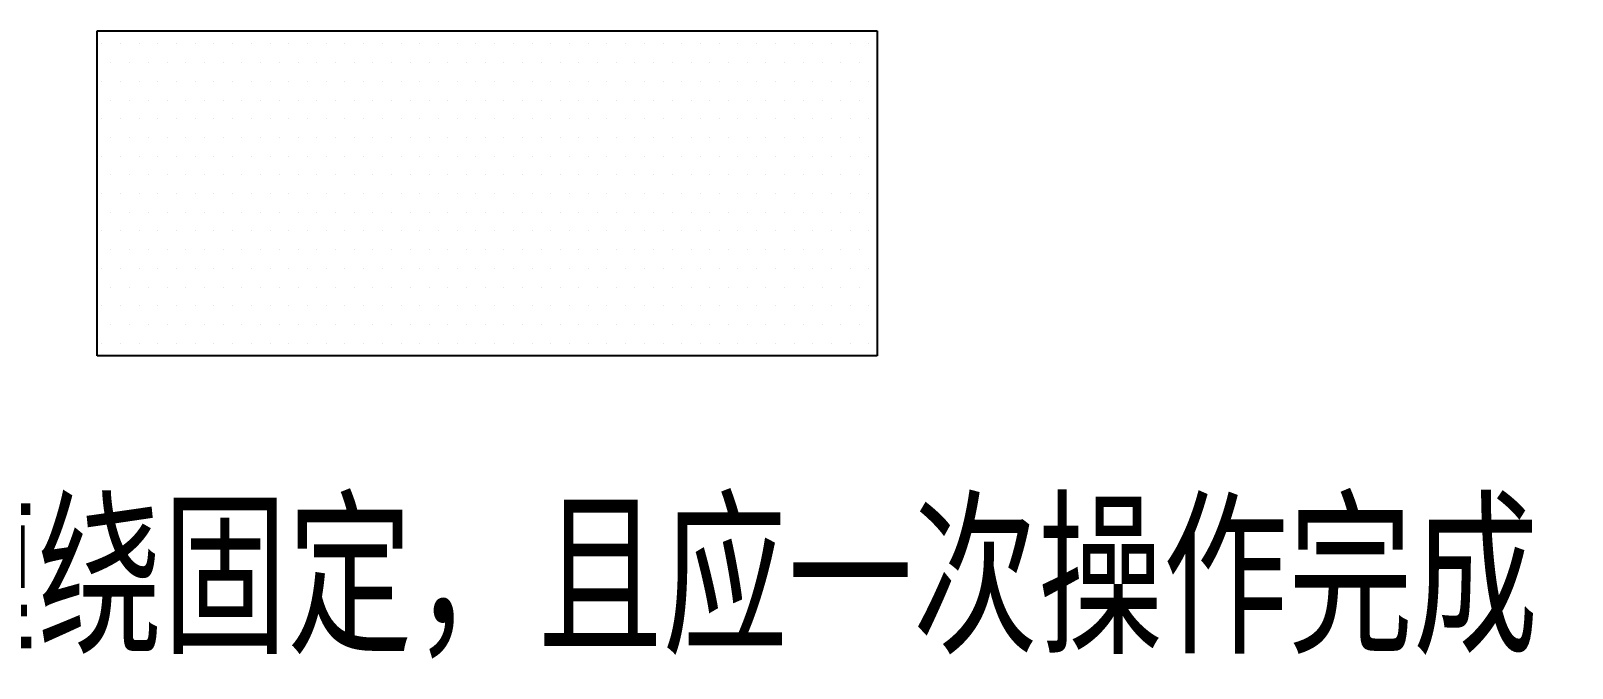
# Model space of a CAD drawing. Header units: inches. Extents: x 47316 to 59086, y 3141 to 11743.
# Drawn here: x 50339.08 to 50380.26, y 3704.61 to 3721.65 of the extents above; entities that cross this region are included whole.
import ezdxf

# ---------------------------------------------------------------- set-up
doc = ezdxf.new("R2010")
doc.units = ezdxf.units.IN
doc.header["$MEASUREMENT"] = 0
doc.styles.get("Standard").update_dxf_attribs({"font": ''})
doc.styles.get('Standard').set_extended_font_data('SimSun')

msp = doc.modelspace()

# ---------------------------------------------------------------- linework, layer by layer
at = {"color": 0, "lineweight": -3}
for p, q in [((50340.846, 3712.956), (50340.846, 3721.646)), ((50340.846, 3721.646), (50361.691, 3721.646)), ((50361.691, 3721.646), (50361.691, 3712.956)), ((50340.969, 3721.296), (50340.969, 3721.296)), ((50341.469, 3721.296), (50341.469, 3721.296)), ((50341.969, 3721.296), (50341.969, 3721.296)), ((50342.469, 3721.296), (50342.469, 3721.296)), ((50342.969, 3721.296), (50342.969, 3721.296)), ((50343.469, 3721.296), (50343.469, 3721.296)), ((50343.969, 3721.296), (50343.969, 3721.296)), ((50344.469, 3721.296), (50344.469, 3721.296)), ((50344.969, 3721.296), (50344.969, 3721.296)), ((50345.469, 3721.296), (50345.469, 3721.296)), ((50345.969, 3721.296), (50345.969, 3721.296)), ((50346.469, 3721.296), (50346.469, 3721.296)), ((50346.969, 3721.296), (50346.969, 3721.296)), ((50347.469, 3721.296), (50347.469, 3721.296)), ((50347.969, 3721.296), (50347.969, 3721.296)), ((50348.469, 3721.296), (50348.469, 3721.296)), ((50348.969, 3721.296), (50348.969, 3721.296)), ((50349.469, 3721.296), (50349.469, 3721.296)), ((50349.969, 3721.296), (50349.969, 3721.296)), ((50350.469, 3721.296), (50350.469, 3721.296)), ((50350.969, 3721.296), (50350.969, 3721.296)), ((50351.469, 3721.296), (50351.469, 3721.296)), ((50351.969, 3721.296), (50351.969, 3721.296)), ((50352.469, 3721.296), (50352.469, 3721.296)), ((50352.969, 3721.296), (50352.969, 3721.296)), ((50353.469, 3721.296), (50353.469, 3721.296)), ((50353.969, 3721.296), (50353.969, 3721.296)), ((50354.469, 3721.296), (50354.469, 3721.296)), ((50354.969, 3721.296), (50354.969, 3721.296)), ((50355.469, 3721.296), (50355.469, 3721.296)), ((50355.969, 3721.296), (50355.969, 3721.296)), ((50356.469, 3721.296), (50356.469, 3721.296)), ((50356.969, 3721.296), (50356.969, 3721.296)), ((50357.469, 3721.296), (50357.469, 3721.296)), ((50357.969, 3721.296), (50357.969, 3721.296)), ((50358.469, 3721.296), (50358.469, 3721.296)), ((50358.969, 3721.296), (50358.969, 3721.296)), ((50359.469, 3721.296), (50359.469, 3721.296)), ((50359.969, 3721.296), (50359.969, 3721.296)), ((50360.469, 3721.296), (50360.469, 3721.296)), ((50360.969, 3721.296), (50360.969, 3721.296)), ((50361.469, 3721.296), (50361.469, 3721.296)), ((50341.219, 3720.796), (50341.219, 3720.796)), ((50341.719, 3720.796), (50341.719, 3720.796)), ((50342.219, 3720.796), (50342.219, 3720.796)), ((50342.719, 3720.796), (50342.719, 3720.796)), ((50343.219, 3720.796), (50343.219, 3720.796)), ((50343.719, 3720.796), (50343.719, 3720.796)), ((50344.219, 3720.796), (50344.219, 3720.796)), ((50344.719, 3720.796), (50344.719, 3720.796)), ((50345.219, 3720.796), (50345.219, 3720.796)), ((50345.719, 3720.796), (50345.719, 3720.796)), ((50346.219, 3720.796), (50346.219, 3720.796)), ((50346.719, 3720.796), (50346.719, 3720.796)), ((50347.219, 3720.796), (50347.219, 3720.796)), ((50347.719, 3720.796), (50347.719, 3720.796)), ((50348.219, 3720.796), (50348.219, 3720.796)), ((50348.719, 3720.796), (50348.719, 3720.796)), ((50349.219, 3720.796), (50349.219, 3720.796)), ((50349.719, 3720.796), (50349.719, 3720.796)), ((50350.219, 3720.796), (50350.219, 3720.796)), ((50350.719, 3720.796), (50350.719, 3720.796)), ((50351.219, 3720.796), (50351.219, 3720.796)), ((50351.719, 3720.796), (50351.719, 3720.796)), ((50352.219, 3720.796), (50352.219, 3720.796)), ((50352.719, 3720.796), (50352.719, 3720.796)), ((50353.219, 3720.796), (50353.219, 3720.796)), ((50353.719, 3720.796), (50353.719, 3720.796)), ((50354.219, 3720.796), (50354.219, 3720.796)), ((50354.719, 3720.796), (50354.719, 3720.796)), ((50355.219, 3720.796), (50355.219, 3720.796)), ((50355.719, 3720.796), (50355.719, 3720.796)), ((50356.219, 3720.796), (50356.219, 3720.796)), ((50356.719, 3720.796), (50356.719, 3720.796)), ((50357.219, 3720.796), (50357.219, 3720.796)), ((50357.719, 3720.796), (50357.719, 3720.796)), ((50358.219, 3720.796), (50358.219, 3720.796)), ((50358.719, 3720.796), (50358.719, 3720.796)), ((50359.219, 3720.796), (50359.219, 3720.796)), ((50359.719, 3720.796), (50359.719, 3720.796)), ((50360.219, 3720.796), (50360.219, 3720.796)), ((50360.719, 3720.796), (50360.719, 3720.796)), ((50361.219, 3720.796), (50361.219, 3720.796)), ((50340.969, 3720.296), (50340.969, 3720.296)), ((50341.469, 3720.296), (50341.469, 3720.296)), ((50341.969, 3720.296), (50341.969, 3720.296)), ((50342.469, 3720.296), (50342.469, 3720.296)), ((50342.969, 3720.296), (50342.969, 3720.296)), ((50343.469, 3720.296), (50343.469, 3720.296)), ((50343.969, 3720.296), (50343.969, 3720.296)), ((50344.469, 3720.296), (50344.469, 3720.296)), ((50344.969, 3720.296), (50344.969, 3720.296)), ((50345.469, 3720.296), (50345.469, 3720.296)), ((50345.969, 3720.296), (50345.969, 3720.296)), ((50346.469, 3720.296), (50346.469, 3720.296)), ((50346.969, 3720.296), (50346.969, 3720.296)), ((50347.469, 3720.296), (50347.469, 3720.296)), ((50347.969, 3720.296), (50347.969, 3720.296)), ((50348.469, 3720.296), (50348.469, 3720.296)), ((50348.969, 3720.296), (50348.969, 3720.296)), ((50349.469, 3720.296), (50349.469, 3720.296)), ((50349.969, 3720.296), (50349.969, 3720.296)), ((50350.469, 3720.296), (50350.469, 3720.296)), ((50350.969, 3720.296), (50350.969, 3720.296)), ((50351.469, 3720.296), (50351.469, 3720.296)), ((50351.969, 3720.296), (50351.969, 3720.296)), ((50352.469, 3720.296), (50352.469, 3720.296)), ((50352.969, 3720.296), (50352.969, 3720.296)), ((50353.469, 3720.296), (50353.469, 3720.296)), ((50353.969, 3720.296), (50353.969, 3720.296)), ((50354.469, 3720.296), (50354.469, 3720.296)), ((50354.969, 3720.296), (50354.969, 3720.296)), ((50355.469, 3720.296), (50355.469, 3720.296)), ((50355.969, 3720.296), (50355.969, 3720.296)), ((50356.469, 3720.296), (50356.469, 3720.296)), ((50356.969, 3720.296), (50356.969, 3720.296)), ((50357.469, 3720.296), (50357.469, 3720.296)), ((50357.969, 3720.296), (50357.969, 3720.296)), ((50358.469, 3720.296), (50358.469, 3720.296)), ((50358.969, 3720.296), (50358.969, 3720.296)), ((50359.469, 3720.296), (50359.469, 3720.296)), ((50359.969, 3720.296), (50359.969, 3720.296)), ((50360.469, 3720.296), (50360.469, 3720.296)), ((50360.969, 3720.296), (50360.969, 3720.296)), ((50361.469, 3720.296), (50361.469, 3720.296)), ((50341.219, 3719.796), (50341.219, 3719.796)), ((50341.719, 3719.796), (50341.719, 3719.796)), ((50342.219, 3719.796), (50342.219, 3719.796)), ((50342.719, 3719.796), (50342.719, 3719.796)), ((50343.219, 3719.796), (50343.219, 3719.796)), ((50343.719, 3719.796), (50343.719, 3719.796)), ((50344.219, 3719.796), (50344.219, 3719.796)), ((50344.719, 3719.796), (50344.719, 3719.796)), ((50345.219, 3719.796), (50345.219, 3719.796)), ((50345.719, 3719.796), (50345.719, 3719.796)), ((50346.219, 3719.796), (50346.219, 3719.796)), ((50346.719, 3719.796), (50346.719, 3719.796)), ((50347.219, 3719.796), (50347.219, 3719.796)), ((50347.719, 3719.796), (50347.719, 3719.796)), ((50348.219, 3719.796), (50348.219, 3719.796)), ((50348.719, 3719.796), (50348.719, 3719.796)), ((50349.219, 3719.796), (50349.219, 3719.796)), ((50349.719, 3719.796), (50349.719, 3719.796)), ((50350.219, 3719.796), (50350.219, 3719.796)), ((50350.719, 3719.796), (50350.719, 3719.796)), ((50351.219, 3719.796), (50351.219, 3719.796)), ((50351.719, 3719.796), (50351.719, 3719.796)), ((50352.219, 3719.796), (50352.219, 3719.796)), ((50352.719, 3719.796), (50352.719, 3719.796)), ((50353.219, 3719.796), (50353.219, 3719.796)), ((50353.719, 3719.796), (50353.719, 3719.796)), ((50354.219, 3719.796), (50354.219, 3719.796)), ((50354.719, 3719.796), (50354.719, 3719.796)), ((50355.219, 3719.796), (50355.219, 3719.796)), ((50355.719, 3719.796), (50355.719, 3719.796)), ((50356.219, 3719.796), (50356.219, 3719.796)), ((50356.719, 3719.796), (50356.719, 3719.796)), ((50357.219, 3719.796), (50357.219, 3719.796)), ((50357.719, 3719.796), (50357.719, 3719.796)), ((50358.219, 3719.796), (50358.219, 3719.796)), ((50358.719, 3719.796), (50358.719, 3719.796)), ((50359.219, 3719.796), (50359.219, 3719.796)), ((50359.719, 3719.796), (50359.719, 3719.796)), ((50360.219, 3719.796), (50360.219, 3719.796)), ((50360.719, 3719.796), (50360.719, 3719.796)), ((50361.219, 3719.796), (50361.219, 3719.796)), ((50340.969, 3719.296), (50340.969, 3719.296)), ((50341.469, 3719.296), (50341.469, 3719.296)), ((50341.969, 3719.296), (50341.969, 3719.296)), ((50342.469, 3719.296), (50342.469, 3719.296)), ((50342.969, 3719.296), (50342.969, 3719.296)), ((50343.469, 3719.296), (50343.469, 3719.296)), ((50343.969, 3719.296), (50343.969, 3719.296)), ((50344.469, 3719.296), (50344.469, 3719.296)), ((50344.969, 3719.296), (50344.969, 3719.296)), ((50345.469, 3719.296), (50345.469, 3719.296)), ((50345.969, 3719.296), (50345.969, 3719.296)), ((50346.469, 3719.296), (50346.469, 3719.296)), ((50346.969, 3719.296), (50346.969, 3719.296)), ((50347.469, 3719.296), (50347.469, 3719.296)), ((50347.969, 3719.296), (50347.969, 3719.296)), ((50348.469, 3719.296), (50348.469, 3719.296)), ((50348.969, 3719.296), (50348.969, 3719.296)), ((50349.469, 3719.296), (50349.469, 3719.296)), ((50349.969, 3719.296), (50349.969, 3719.296)), ((50350.469, 3719.296), (50350.469, 3719.296)), ((50350.969, 3719.296), (50350.969, 3719.296)), ((50351.469, 3719.296), (50351.469, 3719.296)), ((50351.969, 3719.296), (50351.969, 3719.296)), ((50352.469, 3719.296), (50352.469, 3719.296)), ((50352.969, 3719.296), (50352.969, 3719.296)), ((50353.469, 3719.296), (50353.469, 3719.296)), ((50353.969, 3719.296), (50353.969, 3719.296)), ((50354.469, 3719.296), (50354.469, 3719.296)), ((50354.969, 3719.296), (50354.969, 3719.296)), ((50355.469, 3719.296), (50355.469, 3719.296)), ((50355.969, 3719.296), (50355.969, 3719.296)), ((50356.469, 3719.296), (50356.469, 3719.296)), ((50356.969, 3719.296), (50356.969, 3719.296)), ((50357.469, 3719.296), (50357.469, 3719.296)), ((50357.969, 3719.296), (50357.969, 3719.296)), ((50358.469, 3719.296), (50358.469, 3719.296)), ((50358.969, 3719.296), (50358.969, 3719.296)), ((50359.469, 3719.296), (50359.469, 3719.296)), ((50359.969, 3719.296), (50359.969, 3719.296)), ((50360.469, 3719.296), (50360.469, 3719.296)), ((50360.969, 3719.296), (50360.969, 3719.296)), ((50361.469, 3719.296), (50361.469, 3719.296)), ((50341.219, 3718.796), (50341.219, 3718.796)), ((50341.719, 3718.796), (50341.719, 3718.796)), ((50342.219, 3718.796), (50342.219, 3718.796)), ((50342.719, 3718.796), (50342.719, 3718.796)), ((50343.219, 3718.796), (50343.219, 3718.796)), ((50343.719, 3718.796), (50343.719, 3718.796)), ((50344.219, 3718.796), (50344.219, 3718.796)), ((50344.719, 3718.796), (50344.719, 3718.796)), ((50345.219, 3718.796), (50345.219, 3718.796)), ((50345.719, 3718.796), (50345.719, 3718.796)), ((50346.219, 3718.796), (50346.219, 3718.796)), ((50346.719, 3718.796), (50346.719, 3718.796)), ((50347.219, 3718.796), (50347.219, 3718.796)), ((50347.719, 3718.796), (50347.719, 3718.796)), ((50348.219, 3718.796), (50348.219, 3718.796)), ((50348.719, 3718.796), (50348.719, 3718.796)), ((50349.219, 3718.796), (50349.219, 3718.796)), ((50349.719, 3718.796), (50349.719, 3718.796)), ((50350.219, 3718.796), (50350.219, 3718.796)), ((50350.719, 3718.796), (50350.719, 3718.796)), ((50351.219, 3718.796), (50351.219, 3718.796)), ((50351.719, 3718.796), (50351.719, 3718.796)), ((50352.219, 3718.796), (50352.219, 3718.796)), ((50352.719, 3718.796), (50352.719, 3718.796)), ((50353.219, 3718.796), (50353.219, 3718.796)), ((50353.719, 3718.796), (50353.719, 3718.796)), ((50354.219, 3718.796), (50354.219, 3718.796)), ((50354.719, 3718.796), (50354.719, 3718.796)), ((50355.219, 3718.796), (50355.219, 3718.796)), ((50355.719, 3718.796), (50355.719, 3718.796)), ((50356.219, 3718.796), (50356.219, 3718.796)), ((50356.719, 3718.796), (50356.719, 3718.796)), ((50357.219, 3718.796), (50357.219, 3718.796)), ((50357.719, 3718.796), (50357.719, 3718.796)), ((50358.219, 3718.796), (50358.219, 3718.796)), ((50358.719, 3718.796), (50358.719, 3718.796)), ((50359.219, 3718.796), (50359.219, 3718.796)), ((50359.719, 3718.796), (50359.719, 3718.796)), ((50360.219, 3718.796), (50360.219, 3718.796)), ((50360.719, 3718.796), (50360.719, 3718.796)), ((50361.219, 3718.796), (50361.219, 3718.796)), ((50340.969, 3718.296), (50340.969, 3718.296)), ((50341.469, 3718.296), (50341.469, 3718.296)), ((50341.969, 3718.296), (50341.969, 3718.296)), ((50342.469, 3718.296), (50342.469, 3718.296)), ((50342.969, 3718.296), (50342.969, 3718.296)), ((50343.469, 3718.296), (50343.469, 3718.296)), ((50343.969, 3718.296), (50343.969, 3718.296)), ((50344.469, 3718.296), (50344.469, 3718.296)), ((50344.969, 3718.296), (50344.969, 3718.296)), ((50345.469, 3718.296), (50345.469, 3718.296)), ((50345.969, 3718.296), (50345.969, 3718.296)), ((50346.469, 3718.296), (50346.469, 3718.296)), ((50346.969, 3718.296), (50346.969, 3718.296)), ((50347.469, 3718.296), (50347.469, 3718.296)), ((50347.969, 3718.296), (50347.969, 3718.296)), ((50348.469, 3718.296), (50348.469, 3718.296)), ((50348.969, 3718.296), (50348.969, 3718.296)), ((50349.469, 3718.296), (50349.469, 3718.296)), ((50349.969, 3718.296), (50349.969, 3718.296)), ((50350.469, 3718.296), (50350.469, 3718.296)), ((50350.969, 3718.296), (50350.969, 3718.296)), ((50351.469, 3718.296), (50351.469, 3718.296)), ((50351.969, 3718.296), (50351.969, 3718.296)), ((50352.469, 3718.296), (50352.469, 3718.296)), ((50352.969, 3718.296), (50352.969, 3718.296)), ((50353.469, 3718.296), (50353.469, 3718.296)), ((50353.969, 3718.296), (50353.969, 3718.296)), ((50354.469, 3718.296), (50354.469, 3718.296)), ((50354.969, 3718.296), (50354.969, 3718.296)), ((50355.469, 3718.296), (50355.469, 3718.296)), ((50355.969, 3718.296), (50355.969, 3718.296)), ((50356.469, 3718.296), (50356.469, 3718.296)), ((50356.969, 3718.296), (50356.969, 3718.296)), ((50357.469, 3718.296), (50357.469, 3718.296)), ((50357.969, 3718.296), (50357.969, 3718.296)), ((50358.469, 3718.296), (50358.469, 3718.296)), ((50358.969, 3718.296), (50358.969, 3718.296)), ((50359.469, 3718.296), (50359.469, 3718.296)), ((50359.969, 3718.296), (50359.969, 3718.296)), ((50360.469, 3718.296), (50360.469, 3718.296)), ((50360.969, 3718.296), (50360.969, 3718.296)), ((50361.469, 3718.296), (50361.469, 3718.296)), ((50341.219, 3717.796), (50341.219, 3717.796)), ((50341.719, 3717.796), (50341.719, 3717.796)), ((50342.219, 3717.796), (50342.219, 3717.796)), ((50342.719, 3717.796), (50342.719, 3717.796)), ((50343.219, 3717.796), (50343.219, 3717.796)), ((50343.719, 3717.796), (50343.719, 3717.796)), ((50344.219, 3717.796), (50344.219, 3717.796)), ((50344.719, 3717.796), (50344.719, 3717.796)), ((50345.219, 3717.796), (50345.219, 3717.796)), ((50345.719, 3717.796), (50345.719, 3717.796)), ((50346.219, 3717.796), (50346.219, 3717.796)), ((50346.719, 3717.796), (50346.719, 3717.796)), ((50347.219, 3717.796), (50347.219, 3717.796)), ((50347.719, 3717.796), (50347.719, 3717.796)), ((50348.219, 3717.796), (50348.219, 3717.796)), ((50348.719, 3717.796), (50348.719, 3717.796)), ((50349.219, 3717.796), (50349.219, 3717.796)), ((50349.719, 3717.796), (50349.719, 3717.796)), ((50350.219, 3717.796), (50350.219, 3717.796)), ((50350.719, 3717.796), (50350.719, 3717.796)), ((50351.219, 3717.796), (50351.219, 3717.796)), ((50351.719, 3717.796), (50351.719, 3717.796)), ((50352.219, 3717.796), (50352.219, 3717.796)), ((50352.719, 3717.796), (50352.719, 3717.796)), ((50353.219, 3717.796), (50353.219, 3717.796)), ((50353.719, 3717.796), (50353.719, 3717.796)), ((50354.219, 3717.796), (50354.219, 3717.796)), ((50354.719, 3717.796), (50354.719, 3717.796)), ((50355.219, 3717.796), (50355.219, 3717.796)), ((50355.719, 3717.796), (50355.719, 3717.796)), ((50356.219, 3717.796), (50356.219, 3717.796)), ((50356.719, 3717.796), (50356.719, 3717.796)), ((50357.219, 3717.796), (50357.219, 3717.796)), ((50357.719, 3717.796), (50357.719, 3717.796)), ((50358.219, 3717.796), (50358.219, 3717.796)), ((50358.719, 3717.796), (50358.719, 3717.796)), ((50359.219, 3717.796), (50359.219, 3717.796)), ((50359.719, 3717.796), (50359.719, 3717.796)), ((50360.219, 3717.796), (50360.219, 3717.796)), ((50360.719, 3717.796), (50360.719, 3717.796)), ((50361.219, 3717.796), (50361.219, 3717.796)), ((50340.969, 3717.296), (50340.969, 3717.296)), ((50341.469, 3717.296), (50341.469, 3717.296)), ((50341.969, 3717.296), (50341.969, 3717.296)), ((50342.469, 3717.296), (50342.469, 3717.296)), ((50342.969, 3717.296), (50342.969, 3717.296)), ((50343.469, 3717.296), (50343.469, 3717.296)), ((50343.969, 3717.296), (50343.969, 3717.296)), ((50344.469, 3717.296), (50344.469, 3717.296)), ((50344.969, 3717.296), (50344.969, 3717.296)), ((50345.469, 3717.296), (50345.469, 3717.296)), ((50345.969, 3717.296), (50345.969, 3717.296)), ((50346.469, 3717.296), (50346.469, 3717.296)), ((50346.969, 3717.296), (50346.969, 3717.296)), ((50347.469, 3717.296), (50347.469, 3717.296)), ((50347.969, 3717.296), (50347.969, 3717.296)), ((50348.469, 3717.296), (50348.469, 3717.296)), ((50348.969, 3717.296), (50348.969, 3717.296)), ((50349.469, 3717.296), (50349.469, 3717.296)), ((50349.969, 3717.296), (50349.969, 3717.296)), ((50350.469, 3717.296), (50350.469, 3717.296)), ((50350.969, 3717.296), (50350.969, 3717.296)), ((50351.469, 3717.296), (50351.469, 3717.296)), ((50351.969, 3717.296), (50351.969, 3717.296)), ((50352.469, 3717.296), (50352.469, 3717.296)), ((50352.969, 3717.296), (50352.969, 3717.296)), ((50353.469, 3717.296), (50353.469, 3717.296)), ((50353.969, 3717.296), (50353.969, 3717.296)), ((50354.469, 3717.296), (50354.469, 3717.296)), ((50354.969, 3717.296), (50354.969, 3717.296)), ((50355.469, 3717.296), (50355.469, 3717.296)), ((50355.969, 3717.296), (50355.969, 3717.296)), ((50356.469, 3717.296), (50356.469, 3717.296)), ((50356.969, 3717.296), (50356.969, 3717.296)), ((50357.469, 3717.296), (50357.469, 3717.296)), ((50357.969, 3717.296), (50357.969, 3717.296)), ((50358.469, 3717.296), (50358.469, 3717.296)), ((50358.969, 3717.296), (50358.969, 3717.296)), ((50359.469, 3717.296), (50359.469, 3717.296)), ((50359.969, 3717.296), (50359.969, 3717.296)), ((50360.469, 3717.296), (50360.469, 3717.296)), ((50360.969, 3717.296), (50360.969, 3717.296)), ((50361.469, 3717.296), (50361.469, 3717.296)), ((50341.219, 3716.796), (50341.219, 3716.796)), ((50341.719, 3716.796), (50341.719, 3716.796)), ((50342.219, 3716.796), (50342.219, 3716.796)), ((50342.719, 3716.796), (50342.719, 3716.796)), ((50343.219, 3716.796), (50343.219, 3716.796)), ((50343.719, 3716.796), (50343.719, 3716.796)), ((50344.219, 3716.796), (50344.219, 3716.796)), ((50344.719, 3716.796), (50344.719, 3716.796)), ((50345.219, 3716.796), (50345.219, 3716.796)), ((50345.719, 3716.796), (50345.719, 3716.796)), ((50346.219, 3716.796), (50346.219, 3716.796)), ((50346.719, 3716.796), (50346.719, 3716.796)), ((50347.219, 3716.796), (50347.219, 3716.796)), ((50347.719, 3716.796), (50347.719, 3716.796)), ((50348.219, 3716.796), (50348.219, 3716.796)), ((50348.719, 3716.796), (50348.719, 3716.796)), ((50349.219, 3716.796), (50349.219, 3716.796)), ((50349.719, 3716.796), (50349.719, 3716.796)), ((50350.219, 3716.796), (50350.219, 3716.796)), ((50350.719, 3716.796), (50350.719, 3716.796)), ((50351.219, 3716.796), (50351.219, 3716.796)), ((50351.719, 3716.796), (50351.719, 3716.796)), ((50352.219, 3716.796), (50352.219, 3716.796)), ((50352.719, 3716.796), (50352.719, 3716.796)), ((50353.219, 3716.796), (50353.219, 3716.796)), ((50353.719, 3716.796), (50353.719, 3716.796)), ((50354.219, 3716.796), (50354.219, 3716.796)), ((50354.719, 3716.796), (50354.719, 3716.796)), ((50355.219, 3716.796), (50355.219, 3716.796)), ((50355.719, 3716.796), (50355.719, 3716.796)), ((50356.219, 3716.796), (50356.219, 3716.796)), ((50356.719, 3716.796), (50356.719, 3716.796)), ((50357.219, 3716.796), (50357.219, 3716.796)), ((50357.719, 3716.796), (50357.719, 3716.796)), ((50358.219, 3716.796), (50358.219, 3716.796)), ((50358.719, 3716.796), (50358.719, 3716.796)), ((50359.219, 3716.796), (50359.219, 3716.796)), ((50359.719, 3716.796), (50359.719, 3716.796)), ((50360.219, 3716.796), (50360.219, 3716.796)), ((50360.719, 3716.796), (50360.719, 3716.796)), ((50361.219, 3716.796), (50361.219, 3716.796)), ((50340.969, 3716.296), (50340.969, 3716.296)), ((50341.469, 3716.296), (50341.469, 3716.296)), ((50341.969, 3716.296), (50341.969, 3716.296)), ((50342.469, 3716.296), (50342.469, 3716.296)), ((50342.969, 3716.296), (50342.969, 3716.296)), ((50343.469, 3716.296), (50343.469, 3716.296)), ((50343.969, 3716.296), (50343.969, 3716.296)), ((50344.469, 3716.296), (50344.469, 3716.296)), ((50344.969, 3716.296), (50344.969, 3716.296)), ((50345.469, 3716.296), (50345.469, 3716.296)), ((50345.969, 3716.296), (50345.969, 3716.296)), ((50346.469, 3716.296), (50346.469, 3716.296)), ((50346.969, 3716.296), (50346.969, 3716.296)), ((50347.469, 3716.296), (50347.469, 3716.296)), ((50347.969, 3716.296), (50347.969, 3716.296)), ((50348.469, 3716.296), (50348.469, 3716.296)), ((50348.969, 3716.296), (50348.969, 3716.296)), ((50349.469, 3716.296), (50349.469, 3716.296)), ((50349.969, 3716.296), (50349.969, 3716.296)), ((50350.469, 3716.296), (50350.469, 3716.296)), ((50350.969, 3716.296), (50350.969, 3716.296)), ((50351.469, 3716.296), (50351.469, 3716.296)), ((50351.969, 3716.296), (50351.969, 3716.296)), ((50352.469, 3716.296), (50352.469, 3716.296)), ((50352.969, 3716.296), (50352.969, 3716.296)), ((50353.469, 3716.296), (50353.469, 3716.296)), ((50353.969, 3716.296), (50353.969, 3716.296)), ((50354.469, 3716.296), (50354.469, 3716.296)), ((50354.969, 3716.296), (50354.969, 3716.296)), ((50355.469, 3716.296), (50355.469, 3716.296)), ((50355.969, 3716.296), (50355.969, 3716.296)), ((50356.469, 3716.296), (50356.469, 3716.296)), ((50356.969, 3716.296), (50356.969, 3716.296)), ((50357.469, 3716.296), (50357.469, 3716.296)), ((50357.969, 3716.296), (50357.969, 3716.296)), ((50358.469, 3716.296), (50358.469, 3716.296)), ((50358.969, 3716.296), (50358.969, 3716.296)), ((50359.469, 3716.296), (50359.469, 3716.296)), ((50359.969, 3716.296), (50359.969, 3716.296)), ((50360.469, 3716.296), (50360.469, 3716.296)), ((50360.969, 3716.296), (50360.969, 3716.296)), ((50361.469, 3716.296), (50361.469, 3716.296)), ((50341.219, 3715.796), (50341.219, 3715.796)), ((50341.719, 3715.796), (50341.719, 3715.796)), ((50342.219, 3715.796), (50342.219, 3715.796)), ((50342.719, 3715.796), (50342.719, 3715.796)), ((50343.219, 3715.796), (50343.219, 3715.796)), ((50343.719, 3715.796), (50343.719, 3715.796)), ((50344.219, 3715.796), (50344.219, 3715.796)), ((50344.719, 3715.796), (50344.719, 3715.796)), ((50345.219, 3715.796), (50345.219, 3715.796)), ((50345.719, 3715.796), (50345.719, 3715.796)), ((50346.219, 3715.796), (50346.219, 3715.796)), ((50346.719, 3715.796), (50346.719, 3715.796)), ((50347.219, 3715.796), (50347.219, 3715.796)), ((50347.719, 3715.796), (50347.719, 3715.796)), ((50348.219, 3715.796), (50348.219, 3715.796)), ((50348.719, 3715.796), (50348.719, 3715.796)), ((50349.219, 3715.796), (50349.219, 3715.796)), ((50349.719, 3715.796), (50349.719, 3715.796)), ((50350.219, 3715.796), (50350.219, 3715.796)), ((50350.719, 3715.796), (50350.719, 3715.796)), ((50351.219, 3715.796), (50351.219, 3715.796)), ((50351.719, 3715.796), (50351.719, 3715.796)), ((50352.219, 3715.796), (50352.219, 3715.796)), ((50352.719, 3715.796), (50352.719, 3715.796)), ((50353.219, 3715.796), (50353.219, 3715.796)), ((50353.719, 3715.796), (50353.719, 3715.796)), ((50354.219, 3715.796), (50354.219, 3715.796)), ((50354.719, 3715.796), (50354.719, 3715.796)), ((50355.219, 3715.796), (50355.219, 3715.796)), ((50355.719, 3715.796), (50355.719, 3715.796)), ((50356.219, 3715.796), (50356.219, 3715.796)), ((50356.719, 3715.796), (50356.719, 3715.796)), ((50357.219, 3715.796), (50357.219, 3715.796)), ((50357.719, 3715.796), (50357.719, 3715.796)), ((50358.219, 3715.796), (50358.219, 3715.796)), ((50358.719, 3715.796), (50358.719, 3715.796)), ((50359.219, 3715.796), (50359.219, 3715.796)), ((50359.719, 3715.796), (50359.719, 3715.796)), ((50360.219, 3715.796), (50360.219, 3715.796)), ((50360.719, 3715.796), (50360.719, 3715.796)), ((50361.219, 3715.796), (50361.219, 3715.796)), ((50340.969, 3715.296), (50340.969, 3715.296)), ((50341.469, 3715.296), (50341.469, 3715.296)), ((50341.969, 3715.296), (50341.969, 3715.296)), ((50342.469, 3715.296), (50342.469, 3715.296)), ((50342.969, 3715.296), (50342.969, 3715.296)), ((50343.469, 3715.296), (50343.469, 3715.296)), ((50343.969, 3715.296), (50343.969, 3715.296)), ((50344.469, 3715.296), (50344.469, 3715.296)), ((50344.969, 3715.296), (50344.969, 3715.296)), ((50345.469, 3715.296), (50345.469, 3715.296)), ((50345.969, 3715.296), (50345.969, 3715.296)), ((50346.469, 3715.296), (50346.469, 3715.296)), ((50346.969, 3715.296), (50346.969, 3715.296)), ((50347.469, 3715.296), (50347.469, 3715.296)), ((50347.969, 3715.296), (50347.969, 3715.296)), ((50348.469, 3715.296), (50348.469, 3715.296)), ((50348.969, 3715.296), (50348.969, 3715.296)), ((50349.469, 3715.296), (50349.469, 3715.296)), ((50349.969, 3715.296), (50349.969, 3715.296)), ((50350.469, 3715.296), (50350.469, 3715.296)), ((50350.969, 3715.296), (50350.969, 3715.296)), ((50351.469, 3715.296), (50351.469, 3715.296)), ((50351.969, 3715.296), (50351.969, 3715.296)), ((50352.469, 3715.296), (50352.469, 3715.296)), ((50352.969, 3715.296), (50352.969, 3715.296)), ((50353.469, 3715.296), (50353.469, 3715.296)), ((50353.969, 3715.296), (50353.969, 3715.296)), ((50354.469, 3715.296), (50354.469, 3715.296)), ((50354.969, 3715.296), (50354.969, 3715.296)), ((50355.469, 3715.296), (50355.469, 3715.296)), ((50355.969, 3715.296), (50355.969, 3715.296)), ((50356.469, 3715.296), (50356.469, 3715.296)), ((50356.969, 3715.296), (50356.969, 3715.296)), ((50357.469, 3715.296), (50357.469, 3715.296)), ((50357.969, 3715.296), (50357.969, 3715.296)), ((50358.469, 3715.296), (50358.469, 3715.296)), ((50358.969, 3715.296), (50358.969, 3715.296)), ((50359.469, 3715.296), (50359.469, 3715.296)), ((50359.969, 3715.296), (50359.969, 3715.296)), ((50360.469, 3715.296), (50360.469, 3715.296)), ((50360.969, 3715.296), (50360.969, 3715.296)), ((50361.469, 3715.296), (50361.469, 3715.296)), ((50341.219, 3714.796), (50341.219, 3714.796)), ((50341.719, 3714.796), (50341.719, 3714.796)), ((50342.219, 3714.796), (50342.219, 3714.796)), ((50342.719, 3714.796), (50342.719, 3714.796)), ((50343.219, 3714.796), (50343.219, 3714.796)), ((50343.719, 3714.796), (50343.719, 3714.796)), ((50344.219, 3714.796), (50344.219, 3714.796)), ((50344.719, 3714.796), (50344.719, 3714.796)), ((50345.219, 3714.796), (50345.219, 3714.796)), ((50345.719, 3714.796), (50345.719, 3714.796)), ((50346.219, 3714.796), (50346.219, 3714.796)), ((50346.719, 3714.796), (50346.719, 3714.796)), ((50347.219, 3714.796), (50347.219, 3714.796)), ((50347.719, 3714.796), (50347.719, 3714.796)), ((50348.219, 3714.796), (50348.219, 3714.796)), ((50348.719, 3714.796), (50348.719, 3714.796)), ((50349.219, 3714.796), (50349.219, 3714.796)), ((50349.719, 3714.796), (50349.719, 3714.796)), ((50350.219, 3714.796), (50350.219, 3714.796)), ((50350.719, 3714.796), (50350.719, 3714.796)), ((50351.219, 3714.796), (50351.219, 3714.796)), ((50351.719, 3714.796), (50351.719, 3714.796)), ((50352.219, 3714.796), (50352.219, 3714.796)), ((50352.719, 3714.796), (50352.719, 3714.796)), ((50353.219, 3714.796), (50353.219, 3714.796)), ((50353.719, 3714.796), (50353.719, 3714.796)), ((50354.219, 3714.796), (50354.219, 3714.796)), ((50354.719, 3714.796), (50354.719, 3714.796)), ((50355.219, 3714.796), (50355.219, 3714.796)), ((50355.719, 3714.796), (50355.719, 3714.796)), ((50356.219, 3714.796), (50356.219, 3714.796)), ((50356.719, 3714.796), (50356.719, 3714.796)), ((50357.219, 3714.796), (50357.219, 3714.796)), ((50357.719, 3714.796), (50357.719, 3714.796)), ((50358.219, 3714.796), (50358.219, 3714.796)), ((50358.719, 3714.796), (50358.719, 3714.796)), ((50359.219, 3714.796), (50359.219, 3714.796)), ((50359.719, 3714.796), (50359.719, 3714.796)), ((50360.219, 3714.796), (50360.219, 3714.796)), ((50360.719, 3714.796), (50360.719, 3714.796)), ((50361.219, 3714.796), (50361.219, 3714.796)), ((50340.969, 3714.296), (50340.969, 3714.296)), ((50341.469, 3714.296), (50341.469, 3714.296)), ((50341.969, 3714.296), (50341.969, 3714.296)), ((50342.469, 3714.296), (50342.469, 3714.296)), ((50342.969, 3714.296), (50342.969, 3714.296)), ((50343.469, 3714.296), (50343.469, 3714.296)), ((50343.969, 3714.296), (50343.969, 3714.296)), ((50344.469, 3714.296), (50344.469, 3714.296)), ((50344.969, 3714.296), (50344.969, 3714.296)), ((50345.469, 3714.296), (50345.469, 3714.296)), ((50345.969, 3714.296), (50345.969, 3714.296)), ((50346.469, 3714.296), (50346.469, 3714.296)), ((50346.969, 3714.296), (50346.969, 3714.296)), ((50347.469, 3714.296), (50347.469, 3714.296)), ((50347.969, 3714.296), (50347.969, 3714.296)), ((50348.469, 3714.296), (50348.469, 3714.296)), ((50348.969, 3714.296), (50348.969, 3714.296)), ((50349.469, 3714.296), (50349.469, 3714.296)), ((50349.969, 3714.296), (50349.969, 3714.296)), ((50350.469, 3714.296), (50350.469, 3714.296)), ((50350.969, 3714.296), (50350.969, 3714.296)), ((50351.469, 3714.296), (50351.469, 3714.296)), ((50351.969, 3714.296), (50351.969, 3714.296)), ((50352.469, 3714.296), (50352.469, 3714.296)), ((50352.969, 3714.296), (50352.969, 3714.296)), ((50353.469, 3714.296), (50353.469, 3714.296)), ((50353.969, 3714.296), (50353.969, 3714.296)), ((50354.469, 3714.296), (50354.469, 3714.296)), ((50354.969, 3714.296), (50354.969, 3714.296)), ((50355.469, 3714.296), (50355.469, 3714.296)), ((50355.969, 3714.296), (50355.969, 3714.296)), ((50356.469, 3714.296), (50356.469, 3714.296)), ((50356.969, 3714.296), (50356.969, 3714.296)), ((50357.469, 3714.296), (50357.469, 3714.296)), ((50357.969, 3714.296), (50357.969, 3714.296)), ((50358.469, 3714.296), (50358.469, 3714.296)), ((50358.969, 3714.296), (50358.969, 3714.296)), ((50359.469, 3714.296), (50359.469, 3714.296)), ((50359.969, 3714.296), (50359.969, 3714.296)), ((50360.469, 3714.296), (50360.469, 3714.296)), ((50360.969, 3714.296), (50360.969, 3714.296)), ((50361.469, 3714.296), (50361.469, 3714.296)), ((50341.219, 3713.796), (50341.219, 3713.796)), ((50341.719, 3713.796), (50341.719, 3713.796)), ((50342.219, 3713.796), (50342.219, 3713.796)), ((50342.719, 3713.796), (50342.719, 3713.796)), ((50343.219, 3713.796), (50343.219, 3713.796)), ((50343.719, 3713.796), (50343.719, 3713.796)), ((50344.219, 3713.796), (50344.219, 3713.796)), ((50344.719, 3713.796), (50344.719, 3713.796)), ((50345.219, 3713.796), (50345.219, 3713.796)), ((50345.719, 3713.796), (50345.719, 3713.796)), ((50346.219, 3713.796), (50346.219, 3713.796)), ((50346.719, 3713.796), (50346.719, 3713.796)), ((50347.219, 3713.796), (50347.219, 3713.796)), ((50347.719, 3713.796), (50347.719, 3713.796)), ((50348.219, 3713.796), (50348.219, 3713.796)), ((50348.719, 3713.796), (50348.719, 3713.796)), ((50349.219, 3713.796), (50349.219, 3713.796)), ((50349.719, 3713.796), (50349.719, 3713.796)), ((50350.219, 3713.796), (50350.219, 3713.796)), ((50350.719, 3713.796), (50350.719, 3713.796)), ((50351.219, 3713.796), (50351.219, 3713.796)), ((50351.719, 3713.796), (50351.719, 3713.796)), ((50352.219, 3713.796), (50352.219, 3713.796)), ((50352.719, 3713.796), (50352.719, 3713.796)), ((50353.219, 3713.796), (50353.219, 3713.796)), ((50353.719, 3713.796), (50353.719, 3713.796)), ((50354.219, 3713.796), (50354.219, 3713.796)), ((50354.719, 3713.796), (50354.719, 3713.796)), ((50355.219, 3713.796), (50355.219, 3713.796)), ((50355.719, 3713.796), (50355.719, 3713.796)), ((50356.219, 3713.796), (50356.219, 3713.796)), ((50356.719, 3713.796), (50356.719, 3713.796)), ((50357.219, 3713.796), (50357.219, 3713.796)), ((50357.719, 3713.796), (50357.719, 3713.796)), ((50358.219, 3713.796), (50358.219, 3713.796)), ((50358.719, 3713.796), (50358.719, 3713.796)), ((50359.219, 3713.796), (50359.219, 3713.796)), ((50359.719, 3713.796), (50359.719, 3713.796)), ((50360.219, 3713.796), (50360.219, 3713.796)), ((50360.719, 3713.796), (50360.719, 3713.796)), ((50361.219, 3713.796), (50361.219, 3713.796)), ((50340.969, 3713.296), (50340.969, 3713.296)), ((50341.469, 3713.296), (50341.469, 3713.296)), ((50341.969, 3713.296), (50341.969, 3713.296)), ((50342.469, 3713.296), (50342.469, 3713.296)), ((50342.969, 3713.296), (50342.969, 3713.296)), ((50343.469, 3713.296), (50343.469, 3713.296)), ((50343.969, 3713.296), (50343.969, 3713.296)), ((50344.469, 3713.296), (50344.469, 3713.296)), ((50344.969, 3713.296), (50344.969, 3713.296)), ((50345.469, 3713.296), (50345.469, 3713.296)), ((50345.969, 3713.296), (50345.969, 3713.296)), ((50346.469, 3713.296), (50346.469, 3713.296)), ((50346.969, 3713.296), (50346.969, 3713.296)), ((50347.469, 3713.296), (50347.469, 3713.296)), ((50347.969, 3713.296), (50347.969, 3713.296)), ((50348.469, 3713.296), (50348.469, 3713.296)), ((50348.969, 3713.296), (50348.969, 3713.296)), ((50349.469, 3713.296), (50349.469, 3713.296)), ((50349.969, 3713.296), (50349.969, 3713.296)), ((50350.469, 3713.296), (50350.469, 3713.296)), ((50350.969, 3713.296), (50350.969, 3713.296)), ((50351.469, 3713.296), (50351.469, 3713.296)), ((50351.969, 3713.296), (50351.969, 3713.296)), ((50352.469, 3713.296), (50352.469, 3713.296)), ((50352.969, 3713.296), (50352.969, 3713.296)), ((50353.469, 3713.296), (50353.469, 3713.296)), ((50353.969, 3713.296), (50353.969, 3713.296)), ((50354.469, 3713.296), (50354.469, 3713.296)), ((50354.969, 3713.296), (50354.969, 3713.296)), ((50355.469, 3713.296), (50355.469, 3713.296)), ((50355.969, 3713.296), (50355.969, 3713.296)), ((50356.469, 3713.296), (50356.469, 3713.296)), ((50356.969, 3713.296), (50356.969, 3713.296)), ((50357.469, 3713.296), (50357.469, 3713.296)), ((50357.969, 3713.296), (50357.969, 3713.296)), ((50358.469, 3713.296), (50358.469, 3713.296)), ((50358.969, 3713.296), (50358.969, 3713.296)), ((50359.469, 3713.296), (50359.469, 3713.296)), ((50359.969, 3713.296), (50359.969, 3713.296)), ((50360.469, 3713.296), (50360.469, 3713.296)), ((50360.969, 3713.296), (50360.969, 3713.296)), ((50361.469, 3713.296), (50361.469, 3713.296)), ((50361.691, 3712.956), (50340.846, 3712.956))]:
    msp.add_line(p, q, dxfattribs=at)

# ---------------------------------------------------------------- texts
at = {"color": 0, "lineweight": -3, "width": 0.7}
msp.add_text('、分支点用胶带缠绕固定，且应一次操作完成（每一根波纹管上缠绕至少两圈）；', height=3.5, dxfattribs=at).set_placement((50312.516, 3705.377))

doc.saveas('drawing.dxf')
